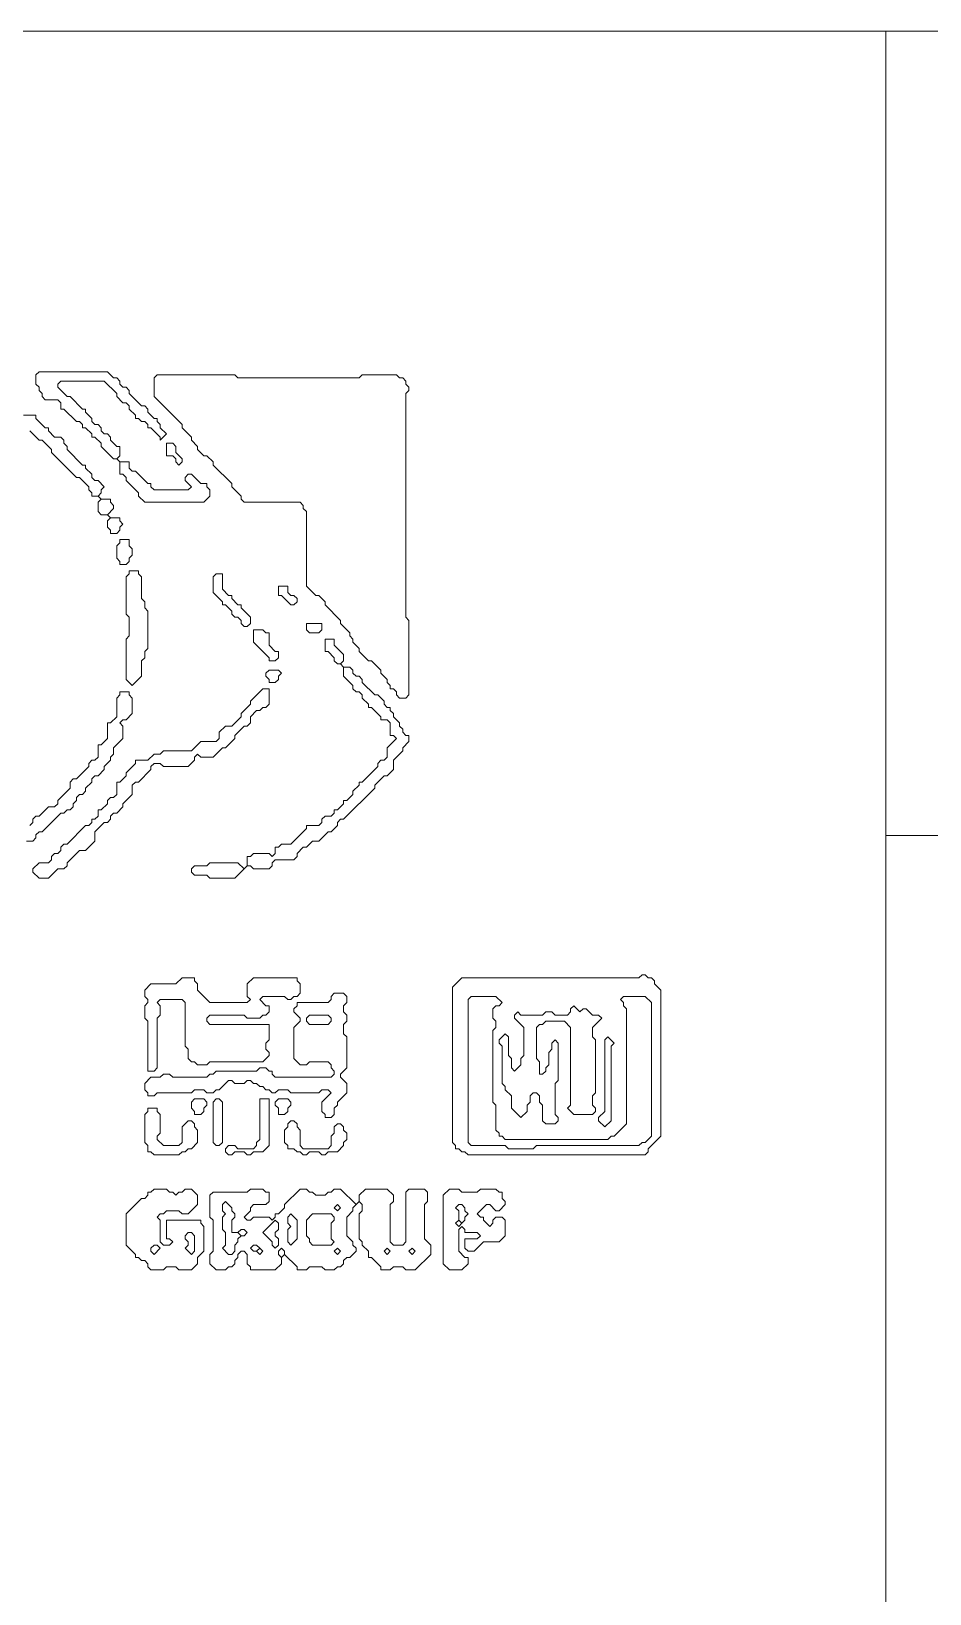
# Model space of a CAD drawing. Header units: millimetres. Extents: x 0 to 210, y 0 to 297.
# Drawn here: x 73.2 to 106.7, y 228.5 to 286.8 of the extents above; entities that cross this region are included whole.
import ezdxf

# ---------------------------------------------------------------- set-up
doc = ezdxf.new("R2010")
doc.units = ezdxf.units.MM
doc.layers.add('TRACE_STRAIGHT', color=5, linetype='Continuous', lineweight=0)
doc.layers.add('TRACE_TEXT_SYMBOL', color=6, linetype='Continuous', lineweight=0)

msp = doc.modelspace()

# ---------------------------------------------------------------- linework, layer by layer
at = {"layer": 'TRACE_STRAIGHT', "color": 5}
for p, q in [((25.085, 286.831), (200.067, 286.831)), ((105.1, 286.831), (105.1, 216.146)), ((105.1, 256.826), (163.733, 256.826))]:
    msp.add_line(p, q, dxfattribs=at)
at = {"layer": 'TRACE_TEXT_SYMBOL', "color": 6}
for points in [[(73.517, 274.125), (73.401, 274.009), (73.401, 273.661), (73.517, 273.545), (73.517, 273.429), (73.633, 273.313), (73.633, 273.197), (73.749, 273.081), (74.213, 273.081), (74.329, 272.965), (74.329, 272.733), (74.445, 272.733), (74.909, 272.269), (75.025, 272.269), (75.141, 272.154), (75.141, 272.038), (75.257, 272.038), (75.489, 271.806), (75.489, 271.69), (75.605, 271.69), (75.837, 271.458), (75.837, 271.342), (76.3, 270.878), (76.416, 270.878), (76.532, 270.762), (76.532, 270.298), (76.648, 270.298), (76.764, 270.182), (76.764, 270.066), (77.228, 269.602), (77.228, 269.486), (77.46, 269.255), (79.663, 269.255), (79.895, 269.486), (79.895, 269.718), (79.779, 269.834), (79.779, 269.95), (79.547, 269.95), (79.199, 270.298), (79.083, 270.298), (78.967, 270.182), (78.967, 270.066), (79.199, 269.834), (79.083, 269.718), (77.808, 269.718), (77.692, 269.834), (77.692, 269.95), (77.576, 269.95), (77.112, 270.414), (76.996, 270.414), (76.88, 270.53), (76.88, 270.762), (76.532, 270.762), (76.416, 270.878), (76.532, 270.994), (76.532, 271.342), (76.416, 271.342), (76.184, 271.574), (76.184, 271.69), (76.068, 271.806), (75.953, 271.806), (75.837, 271.922), (75.837, 272.038), (75.721, 272.154)], [(75.721, 272.154), (75.605, 272.154), (75.489, 272.269), (75.489, 272.385), (75.257, 272.617), (75.257, 272.733), (75.141, 272.733), (74.677, 273.197), (74.561, 273.197), (74.213, 273.545), (74.213, 273.661), (74.329, 273.777), (75.953, 273.777), (76.416, 273.313), (76.416, 273.197), (76.648, 272.965), (76.764, 272.965), (76.88, 272.849), (76.88, 272.733), (77.112, 272.501), (77.112, 272.385), (77.228, 272.385), (77.344, 272.269), (77.46, 272.269), (77.576, 272.154), (77.576, 272.038), (77.692, 272.038), (78.04, 271.69), (78.04, 271.574), (78.272, 271.806), (78.04, 272.038), (78.04, 272.154), (77.924, 272.269), (77.924, 272.385), (77.808, 272.385), (77.576, 272.617), (77.576, 272.733), (77.46, 272.849), (77.344, 272.849), (76.88, 273.313), (76.88, 273.429), (76.764, 273.545), (76.648, 273.545), (76.532, 273.661), (76.532, 273.777), (76.416, 273.893), (76.3, 273.893), (76.068, 274.125), (73.517, 274.125)], [(75.257, 270.53), (75.257, 270.646), (75.141, 270.646), (74.561, 271.226), (74.561, 271.342), (74.445, 271.458), (74.445, 271.574), (74.329, 271.69), (74.097, 271.69), (73.865, 271.922), (73.865, 272.038), (73.749, 272.038), (73.401, 272.385), (73.401, 272.501), (72.938, 272.501)], [(73.17, 271.922), (73.517, 271.574), (73.633, 271.574), (73.981, 271.226), (73.981, 271.11), (74.909, 270.182), (75.025, 270.182), (75.373, 269.834), (75.373, 269.718), (75.489, 269.602), (75.489, 269.486), (75.721, 269.486), (75.837, 269.371), (75.721, 269.255), (75.721, 268.907), (75.837, 268.791), (76.068, 268.791), (76.184, 268.675), (76.068, 268.559), (76.068, 268.327), (76.184, 268.211), (76.184, 268.095), (76.416, 268.095), (76.532, 268.211), (76.532, 268.327), (76.648, 268.443), (76.532, 268.559), (76.532, 268.675), (76.184, 268.675), (76.068, 268.791), (76.3, 269.023), (76.3, 269.139), (76.184, 269.255), (76.184, 269.371), (75.837, 269.371), (75.721, 269.486), (75.837, 269.602), (75.837, 269.718), (75.953, 269.834), (75.721, 270.066), (75.605, 270.066), (75.489, 270.182), (75.489, 270.298), (75.257, 270.53)], [(84.186, 264.152), (84.186, 263.689), (84.301, 263.689), (84.533, 263.457), (84.533, 263.341), (84.649, 263.225), (84.765, 263.225), (84.881, 263.109), (84.881, 262.761), (85.229, 262.413), (85.229, 262.297), (85.345, 262.181), (85.461, 262.181), (85.577, 262.065), (85.577, 261.949), (85.809, 261.717), (85.809, 261.601), (85.925, 261.601), (86.273, 261.253), (86.273, 261.137), (86.505, 261.137), (86.621, 261.022), (86.621, 260.558), (86.737, 260.558), (86.853, 260.442), (86.505, 260.094), (86.505, 259.746), (86.389, 259.63), (86.273, 259.63), (86.157, 259.514), (86.157, 259.398), (85.577, 258.818), (85.461, 258.818), (85.461, 258.702), (85.229, 258.47), (85.229, 258.355), (84.997, 258.123), (84.881, 258.123), (84.881, 258.007), (84.649, 257.775), (84.533, 257.775), (84.533, 257.659), (84.417, 257.543), (84.186, 257.543), (84.07, 257.427), (84.07, 257.311), (83.954, 257.195), (83.49, 257.195), (83.49, 257.079), (82.91, 256.499), (82.562, 256.499), (82.446, 256.383), (82.33, 256.383), (82.33, 256.151), (82.214, 256.035), (82.098, 256.151), (81.518, 256.151), (81.403, 256.035), (81.287, 256.035), (81.287, 255.687), (81.171, 255.572), (80.939, 255.803), (79.895, 255.803), (79.779, 255.687)], [(84.533, 263.92), (84.533, 264.152), (84.186, 264.152)], [(79.779, 255.687), (79.315, 255.687), (79.199, 255.572), (79.199, 255.456), (79.315, 255.34), (79.779, 255.34), (79.895, 255.224), (80.823, 255.224), (81.287, 255.687), (81.403, 255.687), (81.518, 255.572), (82.098, 255.572), (82.214, 255.687), (82.214, 255.803), (82.33, 255.919), (83.026, 255.919), (83.142, 256.035), (83.142, 256.151), (83.374, 256.383), (83.49, 256.383), (83.722, 256.615), (83.954, 256.615), (84.301, 256.963), (84.417, 256.963), (84.649, 257.195), (84.649, 257.311), (84.765, 257.427), (84.881, 257.427), (86.041, 258.586), (86.041, 258.702), (86.389, 259.05), (86.505, 259.05), (86.737, 259.282), (86.737, 259.63), (87.084, 259.978), (87.084, 260.094), (87.316, 260.326), (87.316, 260.558), (87.2, 260.558), (87.084, 260.674), (87.084, 260.79), (86.969, 260.906), (86.969, 261.022), (86.737, 261.253), (86.737, 261.369), (86.621, 261.485), (86.621, 261.601), (86.505, 261.601), (86.389, 261.717), (86.389, 261.833), (86.157, 262.065), (86.041, 262.065), (85.577, 262.529), (85.577, 262.645), (85.461, 262.761), (85.345, 262.761), (85.229, 262.877), (85.229, 262.993), (85.113, 263.109), (84.881, 263.109), (84.765, 263.225), (84.881, 263.341), (84.881, 263.573), (84.533, 263.92)], [(76.532, 262.181), (76.532, 262.065), (76.416, 261.949), (76.416, 261.253), (76.184, 261.022), (76.068, 261.022), (76.068, 260.442), (75.837, 260.21), (75.721, 260.21), (75.721, 259.746), (75.605, 259.63), (75.489, 259.63), (75.373, 259.514), (75.373, 259.398), (74.909, 258.934), (74.793, 258.934), (74.677, 258.818), (74.677, 258.586), (74.213, 258.123), (74.213, 258.007), (74.097, 257.891), (73.865, 257.891), (73.517, 257.543), (73.401, 257.543), (73.285, 257.427), (73.285, 257.311), (73.17, 257.195)], [(81.866, 262.297), (81.403, 261.833), (81.403, 261.717), (81.055, 261.369), (81.055, 261.253), (80.707, 260.906), (80.475, 260.906), (80.243, 260.674), (80.243, 260.442), (80.127, 260.326), (79.547, 260.326), (79.199, 259.978), (78.156, 259.978), (78.04, 259.862), (77.808, 259.862), (77.576, 259.63), (77.112, 259.63), (77.112, 259.514), (76.764, 259.166), (76.764, 259.05), (76.532, 258.818), (76.416, 258.818), (76.416, 258.355), (76.3, 258.239), (76.184, 258.239), (76.068, 258.123), (76.068, 258.007), (75.837, 257.775), (75.721, 257.775), (75.721, 257.543), (75.605, 257.427), (75.489, 257.427), (75.489, 257.311), (75.373, 257.195), (75.257, 257.195), (74.561, 256.499), (74.445, 256.499), (74.329, 256.383), (74.329, 256.267), (74.213, 256.151), (74.097, 256.151), (73.981, 256.035), (73.981, 255.919), (73.865, 255.803), (73.517, 255.803), (73.285, 255.572), (73.285, 255.456), (73.517, 255.224), (73.865, 255.224), (74.213, 255.572), (74.445, 255.572), (74.561, 255.687), (74.561, 255.803), (75.025, 256.267), (75.257, 256.267), (75.605, 256.615), (75.605, 256.963), (75.953, 257.311), (76.068, 257.311), (76.184, 257.427), (76.184, 257.543), (76.3, 257.659), (76.416, 257.659), (76.648, 257.891)], [(74.445, 257.659), (74.561, 257.775), (74.677, 257.775), (74.793, 257.891), (74.793, 258.007), (74.909, 258.123), (74.909, 258.239), (75.025, 258.355), (75.141, 258.355), (75.257, 258.47), (75.257, 258.586), (75.489, 258.818), (75.489, 258.934), (75.605, 259.05), (75.721, 259.05), (75.953, 259.282), (75.953, 259.398), (76.184, 259.63), (76.184, 259.746), (76.3, 259.862), (76.3, 260.094), (76.648, 260.442), (76.648, 260.906), (76.532, 261.022), (76.648, 261.137), (76.764, 261.137), (76.996, 261.369), (76.996, 261.949), (76.88, 262.065), (76.88, 262.181), (76.532, 262.181)], [(76.648, 257.891), (76.648, 258.007), (76.996, 258.355), (76.996, 258.702), (77.112, 258.818), (77.228, 258.818), (77.692, 259.282), (77.692, 259.398), (77.808, 259.514), (78.04, 259.514), (78.156, 259.398), (79.083, 259.398), (79.315, 259.63), (79.315, 259.746), (79.431, 259.862), (79.547, 259.746), (80.011, 259.746), (80.359, 260.094), (80.475, 260.094), (80.823, 260.442), (80.823, 260.558), (81.171, 260.906), (81.287, 260.906), (81.403, 261.022), (81.403, 261.253), (81.634, 261.485), (81.75, 261.485), (81.866, 261.601), (81.982, 261.601), (82.098, 261.717), (82.098, 262.297), (81.866, 262.297)], [(73.054, 256.615), (73.285, 256.615), (73.401, 256.731), (73.401, 256.847), (73.517, 256.963), (73.633, 256.963), (74.329, 257.659), (74.445, 257.659)], [(78.851, 251.513), (78.62, 251.281), (77.692, 251.281), (77.46, 251.049), (77.46, 250.817), (77.576, 250.701), (77.576, 250.585), (77.46, 250.469), (77.46, 250.006), (77.576, 249.89), (77.576, 248.034), (77.808, 248.034), (77.924, 248.15), (77.924, 250.006), (78.04, 250.121), (78.04, 250.469), (77.924, 250.585), (78.04, 250.701), (78.851, 250.701), (78.967, 250.585), (78.967, 248.962), (79.083, 248.846), (79.083, 248.498), (79.199, 248.382), (79.315, 248.382), (79.431, 248.266), (79.779, 248.266), (79.895, 248.382), (81.866, 248.382), (82.098, 248.614), (82.098, 248.73), (81.982, 248.846), (81.982, 249.078), (82.098, 249.194), (82.098, 249.774), (79.895, 249.774), (79.779, 249.89), (79.779, 250.006), (79.895, 250.121), (81.171, 250.121), (81.287, 250.006), (81.75, 250.006), (81.866, 250.121), (81.982, 250.121), (82.098, 250.237), (82.098, 250.469), (81.982, 250.469), (81.75, 250.701), (81.866, 250.817), (82.678, 250.817), (82.794, 250.701), (82.91, 250.701), (83.026, 250.817), (83.142, 250.817), (83.258, 250.933), (83.258, 251.281), (83.142, 251.397), (83.142, 251.513), (81.518, 251.513), (81.287, 251.281), (81.287, 250.817), (81.403, 250.701), (81.287, 250.585), (79.895, 250.585)], [(79.895, 250.585), (79.431, 251.049), (79.431, 251.281), (79.315, 251.397), (79.315, 251.513), (78.851, 251.513)], [(84.533, 250.933), (84.417, 250.817), (84.417, 250.701), (84.301, 250.585), (83.142, 250.585), (83.142, 250.469), (83.026, 250.353), (83.026, 250.237), (83.258, 250.006), (83.258, 249.89), (83.026, 249.658), (83.026, 248.498), (83.258, 248.266), (83.49, 248.266), (83.606, 248.382), (84.301, 248.382), (84.417, 248.266), (84.417, 248.15), (84.533, 248.034), (84.533, 247.918), (84.417, 247.802), (82.33, 247.802), (82.214, 247.918), (82.214, 248.034), (82.098, 248.034), (81.982, 248.15), (81.75, 248.15), (81.634, 248.034), (80.127, 248.034), (80.011, 247.918), (79.895, 247.918), (79.779, 247.802), (78.504, 247.802), (78.388, 247.918), (78.156, 247.918), (78.04, 247.802), (77.692, 247.802), (77.46, 247.57), (77.46, 247.338), (77.576, 247.223), (77.576, 247.107), (77.808, 247.107), (77.924, 247.223), (79.199, 247.223), (79.315, 247.338), (79.663, 247.338), (79.779, 247.223), (80.011, 247.223), (80.127, 247.338), (80.243, 247.338), (80.591, 247.686), (80.707, 247.686), (80.823, 247.57), (81.171, 247.57), (81.287, 247.686), (81.403, 247.686), (81.518, 247.57), (81.634, 247.57), (81.75, 247.454), (81.866, 247.454), (81.982, 247.338), (82.098, 247.338), (82.214, 247.223), (82.33, 247.223)], [(82.33, 247.223), (82.446, 247.338), (82.794, 247.338), (82.91, 247.223), (83.954, 247.223), (84.07, 247.338), (84.301, 247.338), (84.417, 247.223), (84.07, 246.875), (84.07, 246.527), (84.186, 246.411), (84.186, 246.295), (84.417, 246.295), (84.533, 246.411), (84.533, 246.643), (84.649, 246.759), (84.649, 246.875), (84.997, 247.223), (84.997, 247.57), (84.765, 247.802), (84.765, 247.918), (84.997, 248.15), (84.997, 249.31), (84.881, 249.426), (84.881, 249.774), (84.997, 249.89), (84.997, 250.121), (84.881, 250.237), (84.881, 250.469), (84.997, 250.585), (84.997, 250.817), (84.881, 250.933), (84.533, 250.933)], [(93.346, 250.353), (93.462, 250.469), (93.694, 250.237), (93.81, 250.353), (93.926, 250.353), (94.158, 250.121), (94.39, 250.121), (94.506, 250.006), (94.158, 249.658), (94.158, 249.31), (94.274, 249.194), (94.274, 247.223), (94.158, 247.107), (94.158, 246.759), (94.274, 246.643), (94.274, 246.527), (94.158, 246.411), (93.462, 246.411), (93.23, 246.643), (93.346, 246.759), (93.346, 249.658), (93.114, 249.89), (92.419, 249.89), (92.303, 249.774), (92.187, 249.774), (92.071, 249.658), (92.071, 248.498), (92.187, 248.382), (92.187, 247.918), (92.303, 247.918), (92.419, 248.034), (92.419, 248.15), (92.535, 248.266), (92.535, 248.73), (92.65, 248.846), (92.65, 249.078), (92.766, 249.194), (92.882, 249.078), (92.882, 247.686), (92.766, 247.57), (92.766, 246.411), (92.882, 246.295), (92.882, 246.179), (92.766, 246.063), (92.419, 246.063), (92.303, 246.179), (92.303, 246.759), (92.187, 246.875), (92.187, 247.107), (92.071, 247.223), (91.955, 247.223), (91.839, 247.107), (91.839, 246.875), (91.723, 246.759), (91.723, 246.527), (91.491, 246.295), (91.143, 246.643), (91.143, 247.107), (90.911, 247.338), (90.911, 247.454), (90.795, 247.57), (90.795, 248.962), (90.679, 249.078), (90.679, 249.194)], [(90.679, 249.194), (90.911, 249.426), (91.027, 249.31), (91.027, 248.614), (91.143, 248.498), (91.143, 248.15), (91.259, 248.034), (91.491, 248.266), (91.491, 248.498), (91.607, 248.614), (91.607, 249.658), (91.259, 250.006), (91.259, 250.121), (91.375, 250.237), (91.491, 250.121), (92.303, 250.121), (92.419, 250.237), (92.65, 250.237), (92.766, 250.121), (93.23, 250.121), (93.346, 250.237), (93.346, 250.353)], [(81.403, 243.628), (81.287, 243.512), (80.011, 243.512), (79.895, 243.396), (79.895, 242.584), (80.011, 242.468), (80.011, 241.309), (79.895, 241.193), (79.895, 240.845), (80.127, 240.613), (80.475, 240.613), (80.591, 240.729), (80.707, 240.729), (80.823, 240.845), (80.823, 240.961), (80.939, 241.077), (80.939, 241.193), (81.055, 241.309), (81.171, 241.309), (81.287, 241.193), (81.287, 240.845), (81.403, 240.729), (81.403, 240.613), (82.33, 240.613), (82.562, 240.845), (82.562, 241.077), (82.678, 241.193), (83.142, 240.729), (83.142, 240.613), (83.49, 240.613), (83.606, 240.729), (84.07, 240.729), (84.186, 240.613), (84.533, 240.613), (84.649, 240.729), (84.765, 240.729), (84.881, 240.845), (84.881, 240.961), (84.997, 241.077), (85.113, 241.077), (85.345, 241.309), (85.345, 241.425), (85.229, 241.541), (85.229, 241.657), (84.997, 241.888), (84.997, 242.584), (85.229, 242.816), (85.229, 242.932), (85.461, 243.164), (85.577, 243.048), (85.577, 242.816), (85.461, 242.7), (85.461, 241.773), (85.577, 241.657), (85.577, 241.541), (85.809, 241.309), (85.809, 241.077), (85.925, 241.077), (86.273, 240.729), (86.273, 240.613), (86.621, 240.613), (86.737, 240.729), (87.084, 240.729), (87.2, 240.613)], [(87.2, 240.613), (87.548, 240.613), (88.128, 241.193), (88.128, 241.541), (87.896, 241.773), (87.896, 243.048), (88.012, 243.164), (88.012, 243.512), (87.896, 243.628), (87.316, 243.628), (87.2, 243.512), (87.2, 241.657), (87.084, 241.541), (86.737, 241.541), (86.621, 241.657), (86.621, 243.048), (86.737, 243.164), (86.737, 243.396), (86.505, 243.628), (85.693, 243.628), (85.461, 243.396), (85.461, 243.164), (85.345, 243.048), (84.765, 243.628), (84.533, 243.628), (84.417, 243.512), (84.301, 243.512), (84.186, 243.396), (83.838, 243.396), (83.722, 243.512), (83.606, 243.512), (83.49, 243.628), (83.258, 243.628), (82.678, 243.048), (82.678, 242.932), (82.446, 242.7), (82.33, 242.7), (82.33, 242.584), (82.214, 242.468), (82.098, 242.584), (81.518, 242.584), (81.403, 242.468), (81.287, 242.468), (81.171, 242.584), (81.403, 242.816), (81.403, 242.932), (81.518, 243.048), (81.982, 243.048), (82.098, 243.164), (82.098, 243.512), (81.982, 243.512), (81.866, 243.628), (81.403, 243.628)]]:
    msp.add_lwpolyline(points, dxfattribs=at)
for points in [[(77.924, 274.009), (77.808, 273.893), (77.808, 273.197), (78.851, 272.154), (78.851, 272.038), (79.199, 271.69), (79.199, 271.574), (79.431, 271.342), (79.431, 271.226), (79.663, 270.994), (79.779, 270.994), (80.011, 270.762), (80.011, 270.646), (80.707, 269.95), (80.707, 269.834), (81.055, 269.486), (81.055, 269.371), (81.171, 269.255), (83.258, 269.255), (83.374, 269.139), (83.374, 269.023), (83.49, 268.907), (83.49, 266.124), (83.838, 265.776), (83.954, 265.776), (84.186, 265.544), (84.186, 265.428), (84.765, 264.848), (84.765, 264.732), (85.113, 264.384), (85.113, 264.268), (85.229, 264.152), (85.229, 264.036), (85.461, 263.805), (85.461, 263.689), (85.809, 263.341), (85.925, 263.341), (86.273, 262.993), (86.273, 262.877), (86.505, 262.645), (86.505, 262.529), (86.621, 262.413), (86.621, 262.297), (86.737, 262.297), (86.853, 262.181), (86.853, 262.065), (86.969, 261.949), (87.2, 261.949), (87.316, 262.065), (87.316, 264.848), (87.2, 264.964), (87.2, 273.313), (87.316, 273.429), (87.316, 273.545), (87.2, 273.661), (87.2, 273.777), (87.084, 273.893), (86.969, 273.893), (86.853, 274.009), (85.577, 274.009), (85.461, 273.893), (80.939, 273.893), (80.823, 274.009)], [(78.272, 271.458), (78.272, 270.994), (78.504, 270.994), (78.62, 270.878), (78.62, 270.762), (78.736, 270.646), (78.851, 270.762), (78.851, 270.878), (78.62, 271.11), (78.62, 271.342), (78.504, 271.458)], [(76.532, 267.863), (76.532, 267.747), (76.416, 267.631), (76.416, 267.167), (76.532, 267.051), (76.532, 266.935), (76.764, 266.935), (76.88, 267.051), (76.88, 267.167), (76.996, 267.283), (76.996, 267.515), (76.88, 267.631), (76.88, 267.863)], [(76.88, 266.703), (76.88, 266.588), (76.764, 266.472), (76.764, 265.08), (76.88, 264.964), (76.88, 264.268), (76.764, 264.152), (76.764, 262.645), (76.996, 262.413), (77.344, 262.761), (77.344, 263.341), (77.46, 263.457), (77.46, 263.689), (77.576, 263.805), (77.576, 265.196), (77.46, 265.312), (77.46, 265.544), (77.344, 265.66), (77.344, 266.472), (77.228, 266.588), (77.228, 266.703)], [(80.127, 266.588), (80.011, 266.472), (80.011, 265.892), (80.359, 265.544), (80.359, 265.428), (80.475, 265.428), (80.707, 265.196), (80.707, 265.08), (80.823, 264.964), (80.939, 264.964), (81.055, 264.848), (81.055, 264.732), (81.171, 264.616), (81.287, 264.616), (81.403, 264.732), (81.403, 264.964), (81.055, 265.312), (81.055, 265.428), (80.939, 265.428), (80.707, 265.66), (80.707, 265.776), (80.591, 265.776), (80.359, 266.008), (80.359, 266.588)], [(82.446, 266.124), (82.446, 265.776), (82.562, 265.776), (82.91, 265.428), (83.026, 265.428), (83.142, 265.544), (83.142, 265.66), (83.026, 265.776), (82.91, 265.776), (82.794, 265.892), (82.794, 266.124)], [(83.49, 264.732), (83.49, 264.5), (83.606, 264.384), (83.954, 264.384), (84.07, 264.5), (84.07, 264.732)], [(81.518, 264.5), (81.518, 264.036), (82.098, 263.457), (82.098, 263.341), (82.33, 263.341), (82.446, 263.457), (82.446, 263.689), (82.33, 263.689), (82.098, 263.92), (82.098, 264.384), (81.982, 264.384), (81.866, 264.5)], [(82.098, 262.993), (81.982, 262.877), (81.982, 262.761), (82.098, 262.645), (82.098, 262.529), (82.33, 262.529), (82.446, 262.645), (82.446, 262.761), (82.562, 262.877), (82.446, 262.993)], [(96.013, 251.629), (95.897, 251.513), (89.288, 251.513), (88.94, 251.165), (88.94, 245.367), (89.056, 245.251), (89.056, 245.135), (89.172, 245.135), (89.288, 245.019), (89.404, 245.019), (89.52, 244.903), (96.129, 244.903), (96.245, 245.019), (96.245, 245.135), (96.709, 245.599), (96.709, 251.049), (96.477, 251.281), (96.477, 251.397), (96.361, 251.513), (96.245, 251.513), (96.129, 251.629)], [(89.52, 250.701), (89.636, 250.817), (90.563, 250.817), (90.795, 250.585), (90.679, 250.469), (90.563, 250.469), (90.447, 250.353), (90.447, 250.006), (90.563, 249.89), (90.563, 249.658), (90.447, 249.542), (90.447, 246.875), (90.563, 246.759), (90.563, 245.831), (90.679, 245.715), (90.679, 245.599), (90.795, 245.599), (90.911, 245.483), (94.738, 245.483), (94.854, 245.599), (94.97, 245.599), (95.433, 246.063), (95.433, 250.353), (95.318, 250.469), (95.318, 250.585), (95.202, 250.701), (95.318, 250.817), (96.129, 250.817), (96.361, 250.585), (96.361, 245.599), (96.129, 245.367), (96.013, 245.367), (95.897, 245.251), (92.071, 245.251), (91.955, 245.135), (91.027, 245.135), (90.911, 245.251), (89.636, 245.251), (89.52, 245.367)], [(83.49, 250.006), (83.606, 250.121), (84.301, 250.121), (84.417, 250.006), (84.417, 249.89), (84.301, 249.774), (83.606, 249.774), (83.49, 249.89)], [(94.622, 249.194), (94.738, 249.31), (94.97, 249.078), (94.854, 248.962), (94.854, 246.179), (94.622, 245.947), (94.39, 246.179), (94.39, 246.295), (94.622, 246.527)], [(77.576, 246.643), (77.576, 246.527), (77.46, 246.411), (77.46, 245.367), (77.576, 245.251), (77.576, 245.019), (77.692, 245.019), (77.808, 244.903), (78.736, 244.903), (78.851, 245.019), (78.967, 245.019), (79.083, 245.135), (79.199, 245.135), (79.431, 245.367), (79.431, 245.831), (79.315, 245.947), (79.315, 246.063), (79.199, 246.179), (79.083, 246.179), (78.851, 245.947), (78.851, 245.367), (78.736, 245.251), (78.156, 245.251), (77.924, 245.483), (77.924, 245.599), (78.04, 245.715), (78.04, 246.411), (77.924, 246.527), (77.924, 246.643)], [(79.315, 246.991), (79.199, 246.875), (79.199, 246.643), (79.315, 246.527), (79.315, 246.411), (79.547, 246.411), (79.663, 246.527), (79.663, 246.643), (79.779, 246.759), (79.779, 246.875), (79.663, 246.991)], [(80.127, 246.991), (80.011, 246.875), (80.011, 245.367), (80.127, 245.251), (80.243, 245.251), (80.359, 245.367), (80.359, 246.875), (80.243, 246.991)], [(81.75, 246.991), (81.75, 245.483), (81.634, 245.367), (81.634, 245.251), (81.518, 245.135), (80.939, 245.135), (80.823, 245.251), (80.591, 245.251), (80.475, 245.135), (80.475, 245.019), (80.591, 244.903), (80.707, 244.903), (80.823, 245.019), (81.171, 245.019), (81.287, 244.903), (81.403, 244.903), (81.518, 245.019), (81.866, 245.019), (82.098, 245.251), (82.098, 246.991)], [(82.446, 246.991), (82.33, 246.875), (82.33, 246.759), (82.446, 246.643), (82.446, 246.411), (82.678, 246.411), (82.794, 246.527), (82.794, 246.643), (82.91, 246.759), (82.91, 246.875), (82.794, 246.991)], [(82.91, 246.179), (82.794, 246.063), (82.794, 245.947), (82.678, 245.831), (82.678, 245.367), (82.794, 245.251), (82.794, 245.135), (83.026, 245.135), (83.142, 245.019), (83.258, 245.019), (83.374, 244.903), (83.49, 244.903), (83.606, 245.019), (83.954, 245.019), (84.07, 244.903), (84.186, 244.903), (84.301, 245.019), (84.649, 245.019), (84.881, 245.251), (84.881, 245.367), (84.997, 245.483), (84.997, 245.715), (84.881, 245.831), (84.881, 245.947), (84.765, 246.063), (84.649, 246.063), (84.533, 245.947), (84.533, 245.715), (84.417, 245.599), (84.417, 245.251), (84.301, 245.135), (83.374, 245.135), (83.258, 245.251), (83.258, 245.831), (83.142, 245.947), (83.142, 246.063), (83.026, 246.179)], [(77.808, 243.628), (77.692, 243.512), (77.576, 243.512), (77.576, 243.396), (77.46, 243.28), (77.344, 243.28), (76.764, 242.7), (76.764, 241.541), (77.112, 241.193), (77.112, 241.077), (77.228, 241.077), (77.344, 240.961), (77.46, 240.961), (77.576, 240.845), (77.576, 240.729), (77.692, 240.613), (78.156, 240.613), (78.272, 240.729), (78.62, 240.729), (78.736, 240.613), (79.199, 240.613), (79.431, 240.845), (79.431, 241.077), (79.663, 241.309), (79.663, 242.236), (79.547, 242.352), (79.547, 242.468), (78.272, 242.468), (78.272, 241.773), (78.388, 241.773), (78.504, 241.657), (78.388, 241.541), (78.156, 241.541), (78.04, 241.657), (78.04, 242.468), (77.924, 242.584), (78.04, 242.7), (78.156, 242.7), (78.272, 242.816), (78.736, 242.816), (78.851, 242.7), (79.083, 242.7), (79.431, 243.048), (79.431, 243.396), (79.199, 243.628), (78.967, 243.628), (78.851, 243.512), (78.736, 243.512), (78.62, 243.396), (78.504, 243.512), (78.388, 243.512), (78.272, 243.628)], [(80.359, 243.048), (80.475, 243.164), (80.707, 242.932), (80.707, 242.816), (80.823, 242.7), (80.823, 242.584), (80.707, 242.468), (80.707, 242.004), (80.939, 242.004), (81.055, 241.888), (80.939, 241.773), (80.939, 241.657), (80.823, 241.541), (80.823, 241.309), (80.707, 241.193), (80.591, 241.193), (80.359, 241.425), (80.475, 241.541), (80.475, 242.004), (80.359, 242.12), (80.359, 242.584), (80.475, 242.7), (80.359, 242.816)], [(88.824, 243.628), (88.592, 243.396), (88.592, 240.845), (88.824, 240.613), (89.288, 240.613), (89.52, 240.845), (89.52, 241.077), (89.404, 241.077), (89.172, 241.309), (89.172, 242.12), (89.288, 242.236), (89.404, 242.12), (89.404, 242.004), (89.867, 242.004), (89.983, 241.888), (89.867, 241.773), (89.404, 241.773), (89.404, 241.425), (89.52, 241.309), (89.752, 241.309), (90.099, 241.657), (90.679, 241.657), (90.911, 241.888), (90.911, 242.468), (90.795, 242.584), (90.563, 242.584), (90.447, 242.468), (90.447, 242.352), (90.331, 242.236), (90.099, 242.468), (90.099, 242.584), (89.983, 242.584), (89.867, 242.7), (90.215, 243.048), (90.331, 243.048), (90.563, 242.816), (90.679, 242.816), (90.911, 243.048), (90.911, 243.164), (90.795, 243.28), (90.795, 243.512), (90.679, 243.512), (90.563, 243.628), (89.983, 243.628), (89.867, 243.512), (89.288, 243.512), (89.172, 243.628)], [(82.794, 242.584), (82.91, 242.7), (83.142, 242.468), (83.142, 241.773), (82.91, 241.541), (82.794, 241.657), (82.794, 242.12), (82.91, 242.236), (82.794, 242.352)], [(83.722, 242.7), (84.417, 242.7), (84.533, 242.584), (84.533, 242.468), (84.417, 242.352), (84.417, 241.773), (84.533, 241.657), (84.417, 241.541), (83.722, 241.541), (83.606, 241.657), (83.606, 241.773), (83.49, 241.888), (83.49, 242.468)], [(84.533, 242.932), (84.649, 243.048), (84.765, 242.932), (84.649, 242.816)], [(89.056, 242.932), (89.172, 243.048), (89.288, 243.048), (89.404, 242.932), (89.404, 242.816), (89.52, 242.7), (89.404, 242.584), (89.404, 242.468), (89.288, 242.352), (89.172, 242.468), (89.172, 242.816)], [(78.967, 241.888), (79.083, 242.004), (79.199, 242.004), (79.315, 241.888), (79.315, 241.309), (79.199, 241.193), (78.967, 241.425), (79.083, 241.541), (79.083, 241.657), (78.967, 241.773)], [(80.939, 242.004), (81.055, 242.12), (81.171, 242.12), (81.287, 242.004), (81.171, 241.888), (81.055, 241.888)], [(82.33, 242.468), (82.446, 242.352), (82.446, 242.12), (82.33, 242.004), (82.33, 241.888), (82.446, 241.773), (82.446, 241.541), (82.33, 241.425), (82.214, 241.541), (82.214, 241.657), (81.866, 242.004)], [(89.056, 242.352), (89.172, 242.468), (89.288, 242.352), (89.172, 242.236)], [(77.692, 241.425), (77.808, 241.541), (77.924, 241.541), (78.04, 241.425), (77.808, 241.193), (77.692, 241.309)], [(81.403, 241.425), (81.518, 241.541), (81.634, 241.541), (81.75, 241.425), (81.634, 241.309), (81.518, 241.309)], [(81.634, 241.309), (81.75, 241.425), (81.866, 241.309), (81.75, 241.193)], [(82.446, 241.309), (82.562, 241.425), (82.678, 241.309), (82.678, 241.193), (82.562, 241.077), (82.446, 241.193)], [(84.533, 241.309), (84.649, 241.425), (84.765, 241.309), (84.649, 241.193)], [(86.389, 241.309), (86.505, 241.425), (86.621, 241.309), (86.505, 241.193)], [(87.316, 241.309), (87.432, 241.425), (87.548, 241.309), (87.432, 241.193)]]:
    msp.add_lwpolyline(points, close=True, dxfattribs=at)

doc.saveas('drawing.dxf')
